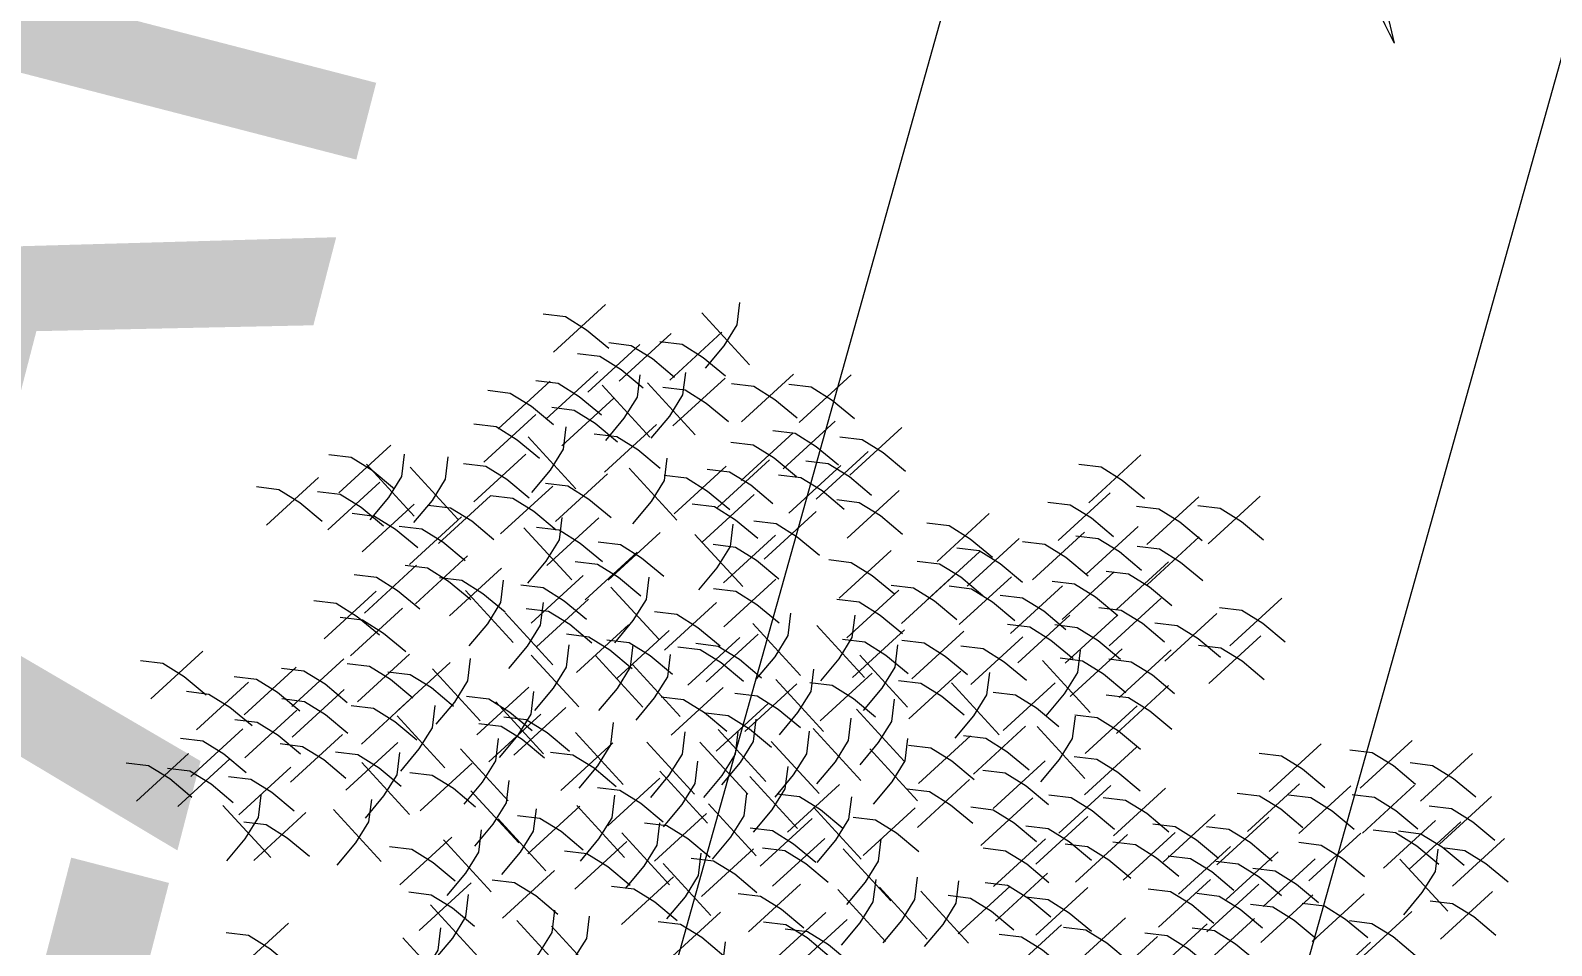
# Model space of a CAD drawing. Header units: millimetres. Extents: x 474016 to 477875, y 2288607 to 2292200.
# Drawn here: x 474394.58 to 474404.58, y 2288854.03 to 2288860.05 of the extents above; entities that cross this region are included whole.
import ezdxf
from ezdxf.enums import TextEntityAlignment as Align

# ---------------------------------------------------------------- set-up
doc = ezdxf.new("R2010")
doc.units = ezdxf.units.MM
doc.header["$LTSCALE"] = 50
for name, color, linetype, lineweight in [('EXT', 3, 'Continuous', 5), ('JARDIN-HP', 64, 'Continuous', 5), ('JARDINES', 98, 'Continuous', 13), ('vialidad', 5, 'Continuous', 13)]:
    doc.layers.add(name, color=color, linetype=linetype, lineweight=lineweight)
doc.styles.get("Standard").update_dxf_attribs({"font": 'arial.ttf'})

# ---------------------------------------------------------------- blocks, each defined once
blk = doc.blocks.new('Plarbol-031')
for points in [[(0.1874, 2.608325), (0.40975, 2.455225)], [(0.197575, 2.439975), (0.2719, 2.521925), (0.34495, 2.5829), (0.428175, 2.60515)], [(-0.326475, 2.304025), (-0.173425, 2.526375)], [(-0.158175, 2.3142), (-0.240125, 2.388525), (-0.301075, 2.461575), (-0.3233, 2.5448)], [(-0.046375, 2.464125), (0.175975, 2.311025)], [(-0.0362, 2.295775), (0.038125, 2.377725), (0.111175, 2.4387), (0.1944, 2.46095)], [(-0.239475, 2.44125), (-0.01715, 2.28815)], [(-0.229325, 2.2729), (-0.155, 2.35485), (-0.08195, 2.415825), (0.001275, 2.438075)], [(0.07815, 2.43935), (0.300475, 2.28625)], [(0.0883, 2.271), (0.162625, 2.35295), (0.235675, 2.413925), (0.3189, 2.436175)], [(0.250925, 2.3593), (0.473275, 2.2062)], [(0.2611, 2.19095), (0.335425, 2.2729), (0.408475, 2.3339), (0.4917, 2.356125)], [(0.43705, 2.347875), (0.6594, 2.194775)], [(0.447225, 2.179525), (0.52155, 2.261475), (0.5946, 2.32245), (0.677825, 2.3447)], [(-0.08385, 2.067075), (0.06925, 2.289425)], [(0.0845, 2.07725), (0.00255, 2.151575), (-0.058425, 2.224625), (-0.080675, 2.30785)], [(0.089575, 2.082975), (0.242675, 2.3053)], [(0.257925, 2.093125), (0.175975, 2.16745), (0.115, 2.2405), (0.09275, 2.323725)], [(-0.705725, 2.211275), (-0.4834, 2.0582)], [(-0.488475, 2.244325), (-0.266125, 2.091225)], [(-0.4783, 2.075975), (-0.403975, 2.157925), (-0.330925, 2.2189), (-0.247725, 2.24115)], [(-0.226775, 2.26655), (-0.00445, 2.11345)], [(-0.2166, 2.0982), (-0.142275, 2.18015), (-0.069225, 2.24115), (0.013975, 2.263375)], [(0.20455, 2.2494), (0.4269, 2.0963)], [(0.214725, 2.08105), (0.28905, 2.163), (0.3621, 2.224), (0.445325, 2.246225)], [(0.50885, 2.228425), (0.731175, 2.07535)], [(0.519, 2.0601), (0.593325, 2.14205), (0.666375, 2.203025), (0.7496, 2.22525)], [(-0.695575, 2.04295), (-0.62125, 2.1249), (-0.548175, 2.185875), (-0.464975, 2.2081)], [(0.565375, 1.935575), (0.483425, 2.0099), (0.42245, 2.082975), (0.400225, 2.166175)], [(1.074225, 2.189675), (1.29655, 2.0366)], [(1.084375, 2.02135), (1.1587, 2.1033), (1.23175, 2.164275), (1.314975, 2.1865)], [(0.057175, 2.1268), (0.279525, 1.9737)], [(0.06735, 1.95845), (0.141675, 2.0404), (0.214725, 2.101375), (0.29795, 2.123625)], [(0.39705, 1.925425), (0.550125, 2.14775)], [(0.860125, 1.873975), (1.013225, 2.0963)], [(1.028475, 1.884125), (0.946525, 1.95845), (0.88555, 2.0315), (0.863325, 2.114725)], [(1.024025, 1.907625), (1.177125, 2.129975)], [(1.192375, 1.9178), (1.110425, 1.992125), (1.04945, 2.065175), (1.0272, 2.1484)], [(1.36515, 2.105825), (1.5875, 1.95275)], [(1.375325, 1.9375), (1.44965, 2.01945), (1.5227, 2.080425), (1.605925, 2.10265)], [(-0.6206, 2.044225), (-0.398275, 1.891125)], [(-0.61045, 1.875875), (-0.536125, 1.957825), (-0.463075, 2.0188), (-0.37985, 2.04105)], [(0.56855, 2.0836), (0.7909, 1.9305)], [(0.578725, 1.91525), (0.65305, 1.9972), (0.7261, 2.0582), (0.809325, 2.080425)], [(1.135825, 2.055025), (1.358175, 1.901925)], [(1.146, 1.886675), (1.220325, 1.968625), (1.293375, 2.0296), (1.3766, 2.051825)], [(-0.8709, 1.985125), (-0.64855, 1.83205)], [(-0.860725, 1.8168), (-0.7864, 1.89875), (-0.71335, 1.959725), (-0.630125, 1.98195)], [(-0.45545, 2.022625), (-0.233125, 1.869525)], [(-0.445275, 1.854275), (-0.37095, 1.936225), (-0.2979, 1.9972), (-0.2147, 2.01945)], [(0.199475, 1.763425), (0.117525, 1.83775), (0.05655, 1.9108), (0.0343, 1.994025)], [(-0.3519, 1.93305), (-0.129575, 1.77995)], [(-0.341725, 1.7647), (-0.2674, 1.84665), (-0.194375, 1.907625), (-0.11115, 1.929875)], [(-0.18485, 1.9324), (0.0375, 1.779325)], [(-0.174675, 1.764075), (-0.10035, 1.846025), (-0.0273, 1.907), (0.0559, 1.929225)], [(0.031125, 1.753275), (0.184225, 1.9756)], [(0.268725, 1.96545), (0.49105, 1.81235)], [(0.278875, 1.7971), (0.3532, 1.87905), (0.42625, 1.940025), (0.509475, 1.962275)], [(0.483425, 1.9483), (0.705775, 1.7952)], [(0.4936, 1.77995), (0.567925, 1.8619), (0.640975, 1.922875), (0.7242, 1.945125)], [(0.7242, 1.944475), (0.946525, 1.791375)], [(0.73435, 1.77615), (0.808675, 1.858075), (0.881725, 1.919075), (0.96495, 1.9413)], [(1.01705, 1.954), (1.239375, 1.800925)], [(1.0272, 1.785675), (1.101525, 1.867625), (1.174575, 1.9286), (1.2578, 1.950825)], [(-0.729875, 1.912075), (-0.507525, 1.758975)], [(-0.7197, 1.74375), (-0.645375, 1.8257), (-0.572325, 1.886675), (-0.4891, 1.9089)], [(-0.6187, 1.873325), (-0.39635, 1.720225)], [(-0.608525, 1.705), (-0.5342, 1.78695), (-0.46115, 1.847925), (-0.37795, 1.87015)], [(0.8449, 1.880325), (1.067225, 1.727225)], [(0.85505, 1.711975), (0.929375, 1.793925), (1.002425, 1.8549), (1.08565, 1.87715)], [(-0.275675, 1.809175), (-0.05335, 1.656075)], [(-0.2655, 1.640825), (-0.1912, 1.722775), (-0.11815, 1.78375), (-0.034925, 1.806)], [(0.4612, 1.58365), (0.6143, 1.806)], [(0.62955, 1.593825), (0.5476, 1.66815), (0.4866, 1.7412), (0.464375, 1.824425)], [(-1.761525, 1.7539), (-1.539175, 1.6008)], [(-1.75135, 1.585575), (-1.677025, 1.6675), (-1.603975, 1.7285), (-1.52075, 1.750725)], [(-0.826425, 1.7482), (-0.6041, 1.5951)], [(0.32525, 1.80345), (0.5476, 1.65035)], [(0.335425, 1.635125), (0.40975, 1.71705), (0.4828, 1.77805), (0.566025, 1.800275)], [(-0.81625, 1.57985), (-0.74195, 1.6618), (-0.668875, 1.722775), (-0.585675, 1.745)], [(-0.50055, 1.711975), (-0.2782, 1.558875)], [(-0.490375, 1.543625), (-0.41605, 1.625575), (-0.343, 1.686575), (-0.259775, 1.7088)], [(-0.18295, 1.4674), (-0.02985, 1.68975)], [(-0.0146, 1.477575), (-0.09655, 1.5519), (-0.157525, 1.62495), (-0.179775, 1.708175)], [(0.100375, 1.71515), (0.322725, 1.56205)], [(0.11055, 1.546825), (0.184875, 1.62875), (0.257925, 1.68975), (0.34115, 1.711975)], [(0.843625, 1.729125), (1.06595, 1.576025)], [(0.853775, 1.5608), (0.9281, 1.642725), (1.001175, 1.703725), (1.084375, 1.72595)], [(1.041825, 1.720875), (1.26415, 1.567775)], [(1.051975, 1.552525), (1.1263, 1.634475), (1.19935, 1.69545), (1.282575, 1.7177)], [(-0.3341, 1.64465), (-0.1118, 1.49155)], [(-0.32395, 1.4763), (-0.249625, 1.55825), (-0.1766, 1.619225), (-0.093375, 1.641475)], [(0.1982, 1.653525), (0.42055, 1.50045)], [(0.208375, 1.4852), (0.2827, 1.56715), (0.35575, 1.628125), (0.438975, 1.65035)], [(0.720375, 1.664325), (0.942725, 1.51125)], [(0.73055, 1.496), (0.804875, 1.57795), (0.877925, 1.638925), (0.96115, 1.66115)], [(1.20825, 1.644), (1.4306, 1.4909)], [(1.218425, 1.475675), (1.29275, 1.557625), (1.3658, 1.6186), (1.449025, 1.640825)], [(-1.6243, 1.62685), (-1.401975, 1.47375)], [(-1.614125, 1.458525), (-1.5398, 1.54045), (-1.46675, 1.60145), (-1.38355, 1.623675)], [(-1.15485, 1.61225), (-0.932525, 1.45915)], [(-1.144675, 1.4439), (-1.07035, 1.52585), (-0.9973, 1.586825), (-0.9141, 1.609075)], [(0.4161, 1.593175), (0.638425, 1.4401)], [(0.42625, 1.42485), (0.500575, 1.5068), (0.57365, 1.567775), (0.65685, 1.59)], [(0.715925, 1.3772), (0.869025, 1.59955)], [(0.884275, 1.387375), (0.802325, 1.4617), (0.74135, 1.53475), (0.7191, 1.61795)], [(-2.19095, 1.5341), (-1.9686, 1.381025)], [(-2.180775, 1.365775), (-2.10645, 1.447725), (-2.0334, 1.5087), (-1.950175, 1.530925)], [(-1.9578, 1.5646), (-1.735475, 1.4115)], [(-1.94765, 1.39625), (-1.873325, 1.4782), (-1.800275, 1.5392), (-1.71705, 1.561425)], [(-0.764175, 1.525225), (-0.541825, 1.372125)], [(-0.754, 1.356875), (-0.679675, 1.438825), (-0.606625, 1.4998), (-0.5234, 1.52205)], [(0.163275, 1.311775), (0.316375, 1.5341)], [(0.3316, 1.321925), (0.24965, 1.39625), (0.188675, 1.469325), (0.16645, 1.552525)], [(1.117425, 1.5665), (1.33975, 1.4134)], [(1.127575, 1.398175), (1.2019, 1.4801), (1.27495, 1.5411), (1.358175, 1.563325)], [(-1.7126, 1.48455), (-1.490275, 1.331475)], [(-1.702425, 1.316225), (-1.6281, 1.398175), (-1.55505, 1.45915), (-1.47185, 1.481375)], [(-1.506775, 1.49155), (-1.28445, 1.33845)], [(-1.496625, 1.3232), (-1.4223, 1.40515), (-1.349225, 1.466125), (-1.266025, 1.488375)], [(-1.255225, 1.50235), (-1.032875, 1.34925)], [(-1.24505, 1.334), (-1.170725, 1.41595), (-1.097675, 1.476925), (-1.01445, 1.499175)], [(-1.098325, 1.4725), (-0.875975, 1.3194)], [(-1.08815, 1.30415), (-1.013825, 1.3861), (-0.940775, 1.447075), (-0.85755, 1.469325)], [(-0.311875, 1.476925), (-0.08955, 1.32385)], [(-0.3017, 1.3086), (-0.2274, 1.39055), (-0.15435, 1.451525), (-0.07115, 1.47375)], [(0.40785, 1.501075), (0.630175, 1.347975)], [(0.418, 1.332725), (0.492325, 1.414675), (0.565375, 1.475675), (0.6486, 1.4979)], [(0.57745, 1.271125), (0.73055, 1.49345)], [(0.7458, 1.281275), (0.66385, 1.3556), (0.60285, 1.42865), (0.580625, 1.511875)], [(1.896225, 1.5087), (2.118575, 1.3556)], [(1.9064, 1.34035), (1.980725, 1.4223), (2.053775, 1.4833), (2.137, 1.505525)], [(-1.93875, 1.41215), (-1.7164, 1.25905)], [(-1.928575, 1.2438), (-1.85425, 1.32575), (-1.7812, 1.386725), (-1.698, 1.408975)], [(-0.075575, 1.421025), (0.14675, 1.26795)], [(-0.065425, 1.2527), (0.0089, 1.33465), (0.08195, 1.395625), (0.165175, 1.41785)], [(1.366425, 1.40515), (1.588775, 1.25205)], [(1.3766, 1.2368), (1.450925, 1.31875), (1.523975, 1.37975), (1.6072, 1.401975)], [(1.55065, 1.3988), (1.773, 1.2457)], [(-1.205675, 1.361325), (-0.983325, 1.208225)], [(-1.1955, 1.192975), (-1.121175, 1.274925), (-1.048125, 1.3359), (-0.9649, 1.35815)], [(-0.9865, 1.395625), (-0.764175, 1.242525)], [(-0.97635, 1.227275), (-0.902025, 1.309225), (-0.828975, 1.370225), (-0.74575, 1.39245)], [(-0.773075, 1.37085), (-0.550725, 1.21775)], [(-0.7629, 1.2025), (-0.688575, 1.28445), (-0.615525, 1.34545), (-0.5323, 1.367675)], [(-0.186125, 1.10975), (-0.26805, 1.184075), (-0.329025, 1.25715), (-0.35125, 1.34035)], [(0.119425, 1.339725), (0.341775, 1.186625)], [(0.26935, 1.382925), (0.4917, 1.229825)], [(0.279525, 1.214575), (0.35385, 1.296525), (0.4269, 1.3575), (0.510125, 1.37975)], [(0.6702, 1.10785), (0.58825, 1.182175), (0.527275, 1.255225), (0.505025, 1.33845)], [(1.05135, 1.10785), (0.9694, 1.182175), (0.908425, 1.255225), (0.886175, 1.33845)], [(1.1155, 1.388), (1.33785, 1.2349)], [(1.125675, 1.21965), (1.2, 1.3016), (1.27305, 1.3626), (1.356275, 1.384825)], [(1.560825, 1.23045), (1.63515, 1.3124), (1.7082, 1.3734), (1.791425, 1.395625)], [(1.739325, 1.367675), (1.96165, 1.214575)], [(1.749475, 1.199325), (1.8238, 1.281275), (1.896875, 1.342275), (1.980075, 1.3645)], [(-1.808525, 1.33465), (-1.586175, 1.18155)], [(-1.79835, 1.1663), (-1.724025, 1.24825), (-1.650975, 1.309225), (-1.567775, 1.331475)], [(-1.59825, 1.3251), (-1.375925, 1.172025)], [(-1.5881, 1.156775), (-1.513775, 1.238725), (-1.440725, 1.2997), (-1.3575, 1.321925)], [(-1.39435, 1.2997), (-1.172, 1.1466)], [(-1.384175, 1.13135), (-1.30985, 1.2133), (-1.2368, 1.2743), (-1.153575, 1.296525)], [(-0.596475, 1.057675), (-0.443375, 1.28)], [(-0.428125, 1.067825), (-0.510075, 1.14215), (-0.57105, 1.215225), (-0.5933, 1.298425)], [(-0.354425, 1.0996), (-0.201375, 1.321925)], [(0.1296, 1.171375), (0.203925, 1.253325), (0.276975, 1.3143), (0.3602, 1.33655)], [(0.2592, 1.0634), (0.412275, 1.285725)], [(0.427525, 1.07355), (0.345575, 1.147875), (0.2846, 1.220925), (0.262375, 1.30415)], [(0.50185, 1.0977), (0.65495, 1.320025)], [(0.883, 1.0977), (1.0361, 1.320025)], [(0.9656, 1.33465), (1.187925, 1.18155)], [(0.97575, 1.1663), (1.050075, 1.24825), (1.123125, 1.309225), (1.20635, 1.331475)], [(1.38105, 1.2889), (1.603375, 1.1358)], [(1.3912, 1.12055), (1.465525, 1.2025), (1.538575, 1.2635), (1.6218, 1.285725)], [(-0.215975, 1.27875), (0.00635, 1.12565)], [(-0.2058, 1.1104), (-0.1315, 1.19235), (-0.058425, 1.253325), (0.024775, 1.27555)], [(-0.145475, 1.27555), (0.076875, 1.122475)], [(-0.1353, 1.107225), (-0.060975, 1.189175), (0.012075, 1.25015), (0.0953, 1.272375)], [(0.12325, 1.007475), (0.27635, 1.229825)], [(0.2916, 1.01765), (0.20965, 1.091975), (0.14865, 1.165025), (0.126425, 1.24825)], [(1.1225, 1.226), (1.344825, 1.072925)], [(1.13265, 1.057675), (1.206975, 1.139625), (1.28005, 1.2006), (1.36325, 1.222825)], [(1.570975, 1.23555), (1.793325, 1.08245)], [(1.58115, 1.0672), (1.655475, 1.14915), (1.728525, 1.210125), (1.81175, 1.232375)], [(-1.761525, 1.2006), (-1.539175, 1.0475)], [(-1.75135, 1.03225), (-1.677025, 1.1142), (-1.603975, 1.1752), (-1.52075, 1.197425)], [(-1.4064, 1.18535), (-1.184075, 1.03225)], [(-1.39625, 1.017025), (-1.321925, 1.09895), (-1.248875, 1.15995), (-1.16565, 1.182175)], [(-0.9973, 1.1809), (-0.774975, 1.027825)], [(-0.98715, 1.012575), (-0.912825, 1.094525), (-0.839775, 1.1555), (-0.75655, 1.177725)], [(-0.773075, 1.216475), (-0.550725, 1.0634)], [(-0.7629, 1.04815), (-0.688575, 1.1301), (-0.615525, 1.191075), (-0.5323, 1.2133)], [(-0.574875, 0.93315), (-0.656825, 1.007475), (-0.7178, 1.08055), (-0.740025, 1.16375)], [(0.829, 0.94905), (0.747075, 1.023375), (0.686075, 1.096425), (0.66385, 1.17965)], [(0.681, 1.199975), (0.903325, 1.046875)], [(0.69115, 1.031625), (0.765475, 1.113575), (0.83855, 1.17455), (0.92175, 1.1968)], [(1.21015, 0.94905), (1.128225, 1.023375), (1.067225, 1.096425), (1.045, 1.17965)], [(1.786325, 1.193625), (2.008675, 1.040525)], [(1.7965, 1.025275), (1.870825, 1.107225), (1.943875, 1.1682), (2.0271, 1.19045)], [(-2.21825, 1.13645), (-1.995925, 0.98335)], [(-2.2081, 0.9681), (-2.133775, 1.05005), (-2.060725, 1.111025), (-1.9775, 1.133275)], [(-1.9648, 1.11295), (-1.74245, 0.95985)], [(-1.954625, 0.9446), (-1.8803, 1.02655), (-1.80725, 1.087525), (-1.724025, 1.10975)], [(-1.58555, 1.158675), (-1.363225, 1.005575)], [(-1.575375, 0.990325), (-1.50105, 1.072275), (-1.428, 1.133275), (-1.3448, 1.1555)], [(-1.21775, 1.128175), (-0.9954, 0.9751)], [(-1.207575, 0.95985), (-1.13325, 1.0418), (-1.0602, 1.102775), (-0.976975, 1.125)], [(-0.7432, 0.923), (-0.590125, 1.145325)], [(-0.2433, 0.885525), (-0.325225, 0.95985), (-0.3862, 1.0329), (-0.408425, 1.116125)], [(0.660675, 0.938875), (0.813775, 1.161225)], [(1.041825, 0.938875), (1.194925, 1.161225)], [(1.411525, 1.1193), (1.633875, 0.9662)], [(1.4217, 0.95095), (1.496025, 1.0329), (1.569075, 1.093875), (1.6523, 1.116125)], [(2.00485, 1.128825), (2.2272, 0.975725)], [(2.015025, 0.960475), (2.08935, 1.042425), (2.1624, 1.1034), (2.245625, 1.12565)], [(-0.62695, 1.06975), (-0.404625, 0.91665)], [(-0.6168, 0.9014), (-0.542475, 0.98335), (-0.469425, 1.044325), (-0.3862, 1.066575)], [(-0.4116, 0.87535), (-0.258525, 1.0977)], [(-0.33665, 1.0691), (-0.114325, 0.916)], [(-0.326475, 0.900775), (-0.25215, 0.9827), (-0.179125, 1.0437), (-0.095925, 1.065925)], [(-0.0559, 1.094525), (0.16645, 0.941425)], [(-0.045725, 0.926175), (0.0286, 1.008125), (0.10165, 1.0691), (0.184875, 1.09135)], [(0.550775, 1.102775), (0.7731, 0.949675)], [(0.560925, 0.934425), (0.63525, 1.016375), (0.708325, 1.077375), (0.791525, 1.0996)], [(0.649225, 1.0907), (0.871575, 0.9376)], [(0.6594, 0.922375), (0.733725, 1.0043), (0.806775, 1.0653), (0.89, 1.087525)], [(1.20635, 1.05895), (1.428675, 0.90585)], [(1.216525, 0.8906), (1.290825, 0.97255), (1.3639, 1.033525), (1.4471, 1.055775)], [(1.851125, 1.0869), (2.073475, 0.9338)], [(1.8613, 0.91855), (1.935625, 1.0005), (2.008675, 1.061475), (2.091875, 1.083725)], [(-2.11915, 1.00495), (-1.896825, 0.85185)], [(-2.109, 0.8366), (-2.034675, 0.91855), (-1.961625, 0.979525), (-1.8784, 1.001775)], [(-1.772325, 0.999875), (-1.549975, 0.846775)], [(-1.76215, 0.831525), (-1.687825, 0.913475), (-1.614775, 0.97445), (-1.53155, 0.996675)], [(-1.58745, 1.029725), (-1.365125, 0.876625)], [(-1.5773, 0.861375), (-1.502975, 0.943325), (-1.429925, 1.0043), (-1.3467, 1.02655)], [(-1.431825, 0.805475), (-1.278725, 1.027825)], [(-1.263475, 0.81565), (-1.345425, 0.889975), (-1.4064, 0.963025), (-1.42865, 1.046225)], [(-1.076075, 0.769275), (-0.922975, 0.9916)], [(-0.90775, 0.779425), (-0.989675, 0.85375), (-1.050675, 0.9268), (-1.0729, 1.010025)], [(-0.96365, 1.03035), (-0.7413, 0.87725)], [(-0.953475, 0.862025), (-0.87915, 0.94395), (-0.8061, 1.00495), (-0.722875, 1.027175)], [(-0.21725, 1.010025), (0.0051, 0.856925)], [(-0.207075, 0.841675), (-0.13275, 0.923625), (-0.0597, 0.984625), (0.023525, 1.00685)], [(0.3748, 0.780075), (0.5279, 1.0024)], [(0.54315, 0.790225), (0.4612, 0.86455), (0.400225, 0.9376), (0.377975, 1.020825)], [(0.819475, 0.780075), (0.972575, 1.0024)], [(0.987825, 0.790225), (0.905875, 0.86455), (0.8449, 0.9376), (0.82265, 1.020825)], [(1.200625, 0.780075), (1.353725, 1.0024)], [(1.368975, 0.790225), (1.287025, 0.86455), (1.22605, 0.9376), (1.2038, 1.020825)], [(1.624975, 1.022725), (1.847325, 0.869625)], [(1.63515, 0.8544), (1.709475, 0.93635), (1.782525, 0.997325), (1.86575, 1.01955)], [(-1.315575, 0.93635), (-1.093225, 0.78325)], [(-1.3054, 0.768), (-1.231075, 0.84995), (-1.158025, 0.910925), (-1.0748, 0.93315)], [(-0.701275, 0.719075), (-0.548175, 0.941425)], [(-0.53295, 0.72925), (-0.6149, 0.803575), (-0.675875, 0.876625), (-0.6981, 0.95985)], [(-0.16705, 0.71655), (-0.013975, 0.938875)], [(0.001275, 0.7267), (-0.080675, 0.801025), (-0.14165, 0.874075), (-0.163875, 0.9573)], [(0.277625, 0.71655), (0.195675, 0.790875), (0.134675, 0.863925), (0.11245, 0.94715)], [(0.39195, 0.94395), (0.6143, 0.790875)], [(0.402125, 0.775625), (0.47645, 0.857575), (0.5495, 0.91855), (0.632725, 0.940775)], [(0.935725, 0.941425), (1.158075, 0.788325)], [(0.9459, 0.773075), (1.020225, 0.855025), (1.093275, 0.916), (1.1765, 0.93825)], [(1.9172, 0.7013), (1.83525, 0.775625), (1.77425, 0.848675), (1.752025, 0.9319)], [(-0.527225, 0.669525), (-0.374125, 0.891875)], [(-0.358875, 0.6797), (-0.440825, 0.754025), (-0.501825, 0.827075), (-0.52405, 0.9103)], [(-0.19375, 0.652375), (-0.275675, 0.7267), (-0.33665, 0.79975), (-0.358875, 0.882975)], [(-0.091475, 0.6778), (0.061625, 0.900125)], [(0.076875, 0.68795), (-0.005075, 0.762275), (-0.06605, 0.835325), (-0.0883, 0.91855)], [(0.109275, 0.706375), (0.262375, 0.928725)], [(1.74885, 0.691125), (1.90195, 0.913475)], [(-1.7431, 0.8652), (-1.52075, 0.7121)], [(-1.732925, 0.69685), (-1.6586, 0.7788), (-1.58555, 0.839775), (-1.502325, 0.862025)], [(-0.36205, 0.642225), (-0.209, 0.86455)], [(0.244575, 0.599025), (0.162625, 0.67335), (0.10165, 0.7464), (0.079425, 0.829625)], [(0.8017, 0.6149), (0.9548, 0.83725)], [(0.970025, 0.625075), (0.8881, 0.6994), (0.8271, 0.77245), (0.804875, 0.85565)], [(1.332125, 0.6168), (1.485225, 0.83915)], [(1.500475, 0.626975), (1.418525, 0.7013), (1.35755, 0.77435), (1.3353, 0.857575)], [(1.5913, 0.842325), (1.81365, 0.689225)], [(1.601475, 0.673975), (1.6758, 0.755925), (1.74885, 0.8169), (1.832075, 0.83915)], [(-1.6135, 0.8061), (-1.391175, 0.653025)], [(-1.603325, 0.637775), (-1.529025, 0.719725), (-1.45595, 0.7807), (-1.37275, 0.802925)], [(-1.3772, 0.558375), (-1.2241, 0.7807)], [(-1.20885, 0.568525), (-1.2908, 0.64285), (-1.351775, 0.7159), (-1.374, 0.799125)], [(-1.18025, 0.78705), (-0.957925, 0.63395)], [(-1.1701, 0.618725), (-1.095775, 0.70065), (-1.022725, 0.76165), (-0.9395, 0.783875)], [(-0.966825, 0.780075), (-0.744475, 0.626975)], [(-0.95665, 0.611725), (-0.882325, 0.693675), (-0.809275, 0.75465), (-0.72605, 0.7769)], [(-0.73115, 0.5628), (-0.57805, 0.78515)], [(-0.5628, 0.572975), (-0.64475, 0.6473), (-0.705725, 0.72035), (-0.727975, 0.803575)], [(-0.094, 0.53105), (-0.17595, 0.605375), (-0.23695, 0.678425), (-0.25915, 0.76165)], [(0.07625, 0.58885), (0.229325, 0.8112)], [(0.23315, 0.78515), (0.455475, 0.63205)], [(0.2433, 0.6168), (0.317625, 0.69875), (0.3907, 0.75975), (0.4739, 0.781975)], [(-0.262325, 0.520875), (-0.10925, 0.743225)], [(0.4091, 0.5031), (0.5622, 0.725425)], [(0.57745, 0.51325), (0.4955, 0.587575), (0.434525, 0.66065), (0.412275, 0.74385)], [(0.550775, 0.721625), (0.7731, 0.568525)], [(0.560925, 0.553275), (0.63525, 0.635225), (0.708325, 0.696225), (0.791525, 0.71845)], [(0.7134, 0.4942), (0.8665, 0.71655)], [(0.881725, 0.504375), (0.7998, 0.5787), (0.7388, 0.65175), (0.716575, 0.734975)], [(-1.58935, 0.6492), (-1.367025, 0.4961)], [(-1.5792, 0.480875), (-1.504875, 0.5628), (-1.431825, 0.6238), (-1.3486, 0.646025)], [(-1.235525, 0.646025), (-1.0132, 0.492925)], [(-1.225375, 0.4777), (-1.15105, 0.559625), (-1.077975, 0.620625), (-0.994775, 0.64285)], [(-0.444, 0.665725), (-0.2217, 0.512625)], [(-0.43385, 0.497375), (-0.359525, 0.579325), (-0.286475, 0.6403), (-0.203275, 0.66255)], [(-0.091475, 0.439575), (0.061625, 0.6619)], [(0.076875, 0.449725), (-0.005075, 0.52405), (-0.06605, 0.597125), (-0.0883, 0.680325)], [(0.931925, 0.443375), (1.085025, 0.665725)], [(1.10025, 0.45355), (1.018325, 0.527875), (0.957325, 0.600925), (0.9351, 0.68415)], [(1.051975, 0.67145), (1.274325, 0.51835)], [(1.06215, 0.5031), (1.136475, 0.58505), (1.209525, 0.646025), (1.29275, 0.668275)], [(-0.938875, 0.6149), (-0.716525, 0.4618)], [(-0.9287, 0.44655), (-0.854375, 0.5285), (-0.781325, 0.5895), (-0.6981, 0.611725)], [(-0.4872, 0.3716), (-0.3341, 0.59395)], [(-0.31885, 0.381775), (-0.4008, 0.4561), (-0.4618, 0.52915), (-0.484025, 0.61235)], [(0.074325, 0.626325), (0.296675, 0.47325)], [(0.0845, 0.458), (0.158825, 0.53995), (0.231875, 0.600925), (0.3151, 0.62315)], [(0.25285, 0.375425), (0.405925, 0.59775)], [(0.421175, 0.385575), (0.339225, 0.4599), (0.27825, 0.53295), (0.256025, 0.616175)], [(-2.6369, 0.527875), (-2.41455, 0.374775)], [(-2.626725, 0.359525), (-2.5524, 0.441475), (-2.47935, 0.502475), (-2.396125, 0.5247)], [(-2.290675, 0.56345), (-2.06835, 0.41035)], [(-2.280525, 0.3951), (-2.2062, 0.47705), (-2.133125, 0.538025), (-2.049925, 0.560275)], [(-0.719075, 0.536775), (-0.496725, 0.383675)], [(-0.7089, 0.368425), (-0.634575, 0.450375), (-0.561525, 0.51135), (-0.4783, 0.5336)], [(-0.3233, 0.55075), (-0.101, 0.39765)], [(-0.31315, 0.3824), (-0.23885, 0.46435), (-0.1658, 0.525325), (-0.082575, 0.547575)], [(0.39195, 0.5628), (0.6143, 0.409725)], [(0.402125, 0.394475), (0.47645, 0.476425), (0.5495, 0.5374), (0.632725, 0.559625)], [(-1.677025, 0.478325), (-1.4547, 0.325225)], [(-1.66685, 0.309975), (-1.59255, 0.391925), (-1.519475, 0.452925), (-1.436275, 0.47515)], [(-1.47185, 0.5177), (-1.2495, 0.364625)], [(-1.461675, 0.349375), (-1.38735, 0.431325), (-1.3143, 0.4923), (-1.231075, 0.514525)], [(-1.1701, 0.512625), (-0.94775, 0.359525)], [(-1.159925, 0.344275), (-1.0856, 0.426225), (-1.01255, 0.487225), (-0.929325, 0.50945)], [(-0.359525, 0.4688), (-0.1372, 0.3157)], [(-0.34935, 0.30045), (-0.275025, 0.3824), (-0.202, 0.443375), (-0.118775, 0.465625)], [(-0.084475, 0.467525), (0.13785, 0.314425)], [(0.2808, 0.247725), (0.19885, 0.32205), (0.13785, 0.3951), (0.115625, 0.478325)], [(0.681, 0.491025), (0.903325, 0.337925)], [(0.69115, 0.322675), (0.765475, 0.404625), (0.83855, 0.465625), (0.92175, 0.48785)], [(1.003075, 0.489125), (1.2254, 0.336025)], [(1.013225, 0.320775), (1.08755, 0.402725), (1.1606, 0.4637), (1.243825, 0.48595)], [(-2.85795, 0.4472), (-2.635625, 0.2941)], [(-2.8478, 0.27885), (-2.773475, 0.3608), (-2.700425, 0.421775), (-2.6172, 0.444025)], [(-2.187125, 0.4237), (-1.9648, 0.2706)], [(-2.176975, 0.25535), (-2.10265, 0.3373), (-2.0296, 0.398275), (-1.946375, 0.420525)], [(-1.3683, 0.41225), (-1.14595, 0.25915)], [(-1.358125, 0.243925), (-1.2838, 0.325875), (-1.21075, 0.38685), (-1.127525, 0.409075)], [(-0.576775, 0.1969), (-0.423675, 0.41925)], [(-0.408425, 0.207075), (-0.490375, 0.2814), (-0.551375, 0.35445), (-0.5736, 0.437675)], [(-0.074325, 0.299175), (0, 0.381125), (0.073075, 0.442125), (0.156275, 0.46435)], [(0.11245, 0.237575), (0.26555, 0.4599)], [(1.015775, 0.204525), (1.168875, 0.426875)], [(1.184125, 0.2147), (1.102175, 0.289025), (1.041175, 0.362075), (1.01895, 0.4453)], [(1.71645, 0.432575), (1.9388, 0.2795)], [(1.726625, 0.26425), (1.80095, 0.3462), (1.874, 0.407175), (1.957225, 0.4294)], [(-2.62165, 0.357), (-2.3993, 0.2039)], [(-2.611475, 0.18865), (-2.53715, 0.2706), (-2.4641, 0.331575), (-2.380875, 0.353825)], [(-2.38025, 0.3894), (-2.1579, 0.2363)], [(-2.370075, 0.22105), (-2.29575, 0.303), (-2.2227, 0.363975), (-2.1395, 0.3862)], [(-1.851075, 0.3519), (-1.62875, 0.198825)], [(-1.1955, 0.35065), (-0.973175, 0.19755)], [(0.23315, 0.404), (0.455475, 0.2509)], [(0.2433, 0.23565), (0.317625, 0.3176), (0.3907, 0.3786), (0.4739, 0.400825)], [(-2.0531, 0.3138), (-1.83075, 0.1607)], [(-2.042925, 0.14545), (-1.9686, 0.2274), (-1.89555, 0.288375), (-1.812325, 0.310625)], [(-1.840925, 0.183575), (-1.7666, 0.265525), (-1.69355, 0.3265), (-1.610325, 0.348725)], [(-1.690375, 0.3049), (-1.468025, 0.1518)], [(-1.6802, 0.13655), (-1.605875, 0.2185), (-1.532825, 0.2795), (-1.4496, 0.301725)], [(-1.508675, 0.322675), (-1.28635, 0.1696)], [(-1.498525, 0.15435), (-1.4242, 0.2363), (-1.35115, 0.297275), (-1.267925, 0.3195)], [(-1.18535, 0.1823), (-1.111025, 0.26425), (-1.037975, 0.325225), (-0.95475, 0.34745)], [(-0.2433, 0.3087), (-0.02095, 0.155625)], [(-0.233125, 0.140375), (-0.1588, 0.222325), (-0.08575, 0.2833), (-0.002525, 0.305525)], [(0.737525, 0.069225), (0.655575, 0.14355), (0.5946, 0.2166), (0.572375, 0.299825)], [(0.697525, 0.099725), (0.8506, 0.32205)], [(0.86585, 0.109875), (0.7839, 0.1842), (0.722925, 0.25725), (0.7007, 0.340475)], [(1.138375, 0.094), (1.291475, 0.316325)], [(1.306725, 0.10415), (1.224775, 0.178475), (1.163775, 0.25155), (1.14155, 0.33475)], [(-2.9075, 0.273125), (-2.685175, 0.12005)], [(-2.89735, 0.1048), (-2.823025, 0.18675), (-2.749975, 0.247725), (-2.66675, 0.26995)], [(-0.680325, 0.00635), (-0.762275, 0.08065), (-0.82325, 0.1537), (-0.845475, 0.236925)], [(-0.6943, 0.0324), (-0.5412, 0.254725)], [(-0.52595, 0.042575), (-0.6079, 0.116875), (-0.668875, 0.189925), (-0.691125, 0.273125)], [(-0.535475, 0.04575), (-0.382375, 0.26805)], [(-0.36715, 0.0559), (-0.4491, 0.1302), (-0.510075, 0.20325), (-0.5323, 0.286475)], [(0.074325, 0.245175), (0.296675, 0.0921)], [(0.0845, 0.07685), (0.158825, 0.1588), (0.231875, 0.219775), (0.3151, 0.242)], [(0.5692, 0.05905), (0.7223, 0.2814)], [(-2.777925, 0.194375), (-2.555575, 0.0413)], [(-2.76775, 0.02605), (-2.693425, 0.107975), (-2.620375, 0.16895), (-2.53715, 0.1912)], [(-2.682625, 0.21215), (-2.4603, 0.05905)], [(-2.672475, 0.043825), (-2.59815, 0.12575), (-2.525075, 0.18675), (-2.441875, 0.208975)], [(-2.3936, 0.204525), (-2.17125, 0.05145)], [(-2.383425, 0.036225), (-2.3091, 0.118125), (-2.23605, 0.179125), (-2.152825, 0.20135)], [(-2.0696, 0.177225), (-1.847275, 0.02415)], [(-1.892375, 0.22295), (-1.67005, 0.06985)], [(-1.8822, 0.054625), (-1.8079, 0.13655), (-1.734825, 0.19755), (-1.651625, 0.219775)], [(-1.1847, 0.2185), (-0.962375, 0.0654)], [(-1.17455, 0.0502), (-1.100225, 0.1321), (-1.027175, 0.1931), (-0.94395, 0.215325)], [(-1.037325, 0.189925), (-0.815, 0.03685)], [(-1.027175, 0.0216), (-0.95285, 0.103525), (-0.879775, 0.1645), (-0.796575, 0.18675)], [(-0.84865, -0.0038), (-0.695575, 0.2185)], [(-0.324575, 0.188025), (-0.102275, 0.03495)], [(-0.314425, 0.0197), (-0.240125, 0.101625), (-0.16705, 0.1626), (-0.08385, 0.18485)], [(-2.2062, 0.13085), (-1.98385, -0.022225)], [(-2.196025, -0.037475), (-2.1217, 0.044475), (-2.04865, 0.105425), (-1.965425, 0.127675)], [(-2.05945, 0.0089), (-1.985125, 0.090825), (-1.912075, 0.1518), (-1.82885, 0.17405)], [(-1.330825, 0.1429), (-1.108475, -0.01015)], [(-1.32065, -0.0254), (-1.246325, 0.05655), (-1.173275, 0.1175), (-1.09005, 0.139725)], [(-0.402075, 0.1499), (-0.179775, -0.003175)], [(-0.391925, -0.018425), (-0.3176, 0.0635), (-0.24455, 0.1245), (-0.16135, 0.146725)], [(0.235675, -0.100375), (0.15375, -0.02605), (0.09275, 0.047025), (0.070525, 0.1302)], [(-2.934825, 0.107975), (-2.712475, -0.0451)], [(-2.92465, -0.06035), (-2.850325, 0.0216), (-2.777275, 0.08255), (-2.69405, 0.1048)], [(-2.680725, -0.13785), (-2.527625, 0.084475)], [(-2.512375, -0.127675), (-2.594325, -0.05335), (-2.6553, 0.0197), (-2.67755, 0.1029)], [(-1.98005, 0.0654), (-1.7577, -0.08765)], [(-1.969875, -0.1029), (-1.89555, -0.02095), (-1.8225, 0.040025), (-1.739275, 0.062225)], [(-1.799, 0.1086), (-1.57665, -0.044475)], [(-1.788825, -0.0597), (-1.7145, 0.02225), (-1.64145, 0.0832), (-1.558225, 0.105425)], [(-1.457225, 0.008275), (-1.2349, -0.144825)], [(-1.447075, -0.160075), (-1.37275, -0.078125), (-1.2997, -0.01715), (-1.216475, 0.005075)], [(-1.210125, 0.015875), (-0.987775, -0.1372)], [(-1.19995, -0.15245), (-1.125625, -0.0705), (-1.052575, -0.009525), (-0.96935, 0.0127)], [(-2.3739, -0.02795), (-2.15155, -0.18105)], [(-2.363725, -0.196275), (-2.2894, -0.11435), (-2.21635, -0.05335), (-2.133125, -0.031125)], [(-2.17825, -0.00445), (-1.9559, -0.157525)], [(-2.168075, -0.172775), (-2.09375, -0.090825), (-2.0207, -0.02985), (-1.937475, -0.007625)], [(-1.762775, -0.057175), (-1.54045, -0.210275)], [(-2.8605, -0.087025), (-2.63815, -0.240125)], [(-2.850325, -0.255375), (-2.776, -0.173425), (-2.70295, -0.112425), (-2.619725, -0.0902)], [(-1.944475, -0.062875), (-1.722125, -0.215975)], [(-1.9343, -0.231225), (-1.859975, -0.149275), (-1.786925, -0.0883), (-1.7037, -0.06605)], [(-1.752625, -0.2255), (-1.6783, -0.14355), (-1.60525, -0.082575), (-1.522025, -0.06035)], [(-1.567775, -0.0794), (-1.345425, -0.2325)], [(-2.544775, -0.119425), (-2.32245, -0.272525)], [(-2.534625, -0.287775), (-2.4603, -0.205825), (-2.387225, -0.144825), (-2.304025, -0.1226)], [(-2.372, -0.21345), (-2.14965, -0.366525)]]:
    blk.add_lwpolyline(points)
blk = doc.blocks.new('A$C41BB26E9')
at = {"color": 56, "true_color": 0x7a7a00}
for centre, major_axis, start_param, end_param in [((3.7035, -2.1029), (-2.624, 0.6366), 4.179349, 4.820469), ((4.122, -1.2835), (-1.5343, 0.3722), 3.888492, 4.926001)]:
    blk.add_ellipse(centre, major_axis=major_axis, ratio=0.714286, start_param=start_param, end_param=end_param, dxfattribs=at)

msp = doc.modelspace()

# ---------------------------------------------------------------- linework, layer by layer
at = {"layer": 'JARDINES'}
msp.add_lwpolyline([(474417.204, 2288904.658, 0.239037), (474413.352, 2288905.737), (474378.322, 2288780.785, 0.213506), (474382.173, 2288779.706)], format="xyb", close=True, dxfattribs=at)

# ---------------------------------------------------------------- block references
at = {"layer": 'EXT', "xscale": -1.719899999959329, "yscale": 1.719899999909103, "zscale": 1.719899999967311, "rotation": 7.985111321605486}
msp.add_blockref('Plarbol-031', (474399.3, 2288853.847), dxfattribs=at)
at = {"layer": 'JARDIN-HP', "color": 8, "xscale": -1.499999999962914, "yscale": 1.5, "zscale": 1.499999999999985, "rotation": 67.26423849487239}
msp.add_blockref('A$C41BB26E9', (474405.572, 2288867.945), dxfattribs=at)

# ---------------------------------------------------------------- texts
at = {"layer": 'vialidad', "color": 5, "lineweight": 13, "width": 0.75}
msp.add_text('SENDERO TZALAM', height=6, rotation=75.4862, dxfattribs=at).set_placement((474387.775, 2288836.627), align=Align.MIDDLE)

doc.saveas('drawing.dxf')
